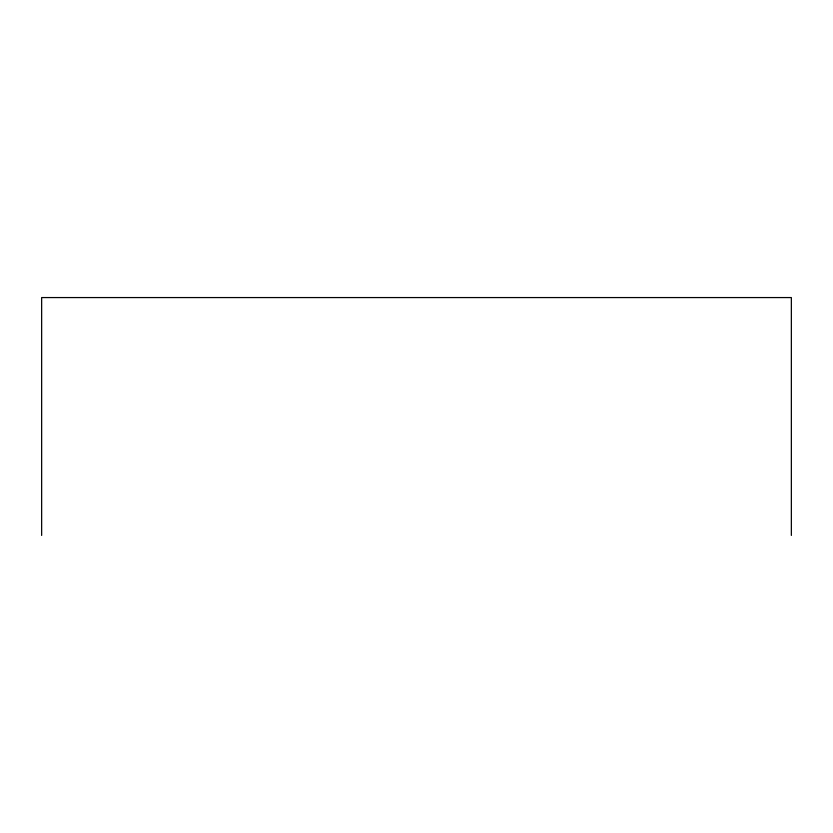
<?xml version="1.0" encoding="UTF-8"?>
<svg xmlns="http://www.w3.org/2000/svg" width="833" height="833" viewBox="0 0 833 833"><rect width="100%" height="100%" fill="white"/><g stroke="black" fill="none" stroke-linecap="round" stroke-linejoin="round"><path stroke-width="1.25" d="M791.35 535.432L791.35 297.568L41.65 297.568L41.65 535.432"/></g></svg>
